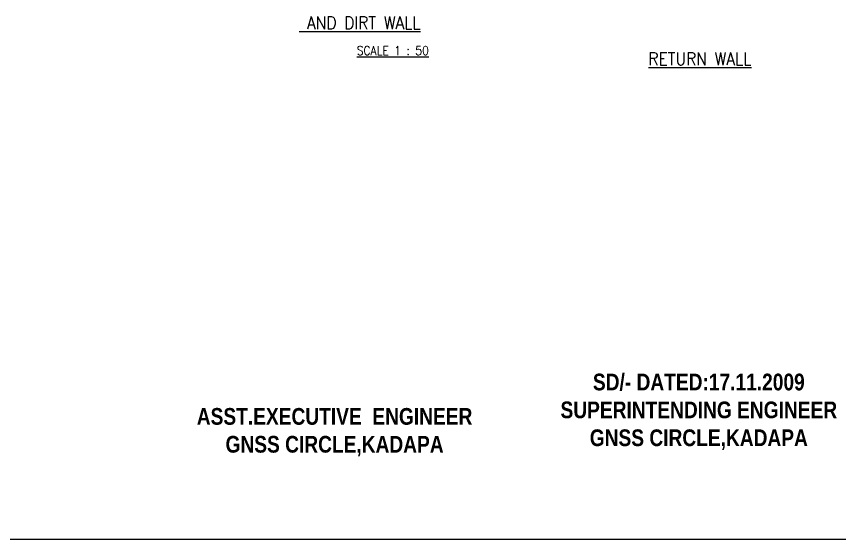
# Model space of a CAD drawing. Header units: millimetres. Extents: x 1141051 to 1202397, y -298680 to -265208.
# Drawn here: x 1162192 to 1181881, y -298680 to -286167 of the extents above; entities that cross this region are included whole.
import ezdxf
from ezdxf.enums import TextEntityAlignment as Align

# ---------------------------------------------------------------- set-up
doc = ezdxf.new("R2010")
doc.units = ezdxf.units.MM
doc.header["$LTSCALE"] = 300
doc.header["$MEASUREMENT"] = 0
doc.layers.add('DWG TEXT', color=3, linetype='Continuous', lineweight=25)
doc.layers.add('text', color=7, linetype='Continuous', lineweight=25)
doc.styles.add('ROMANT', font='romant')
doc.styles.get("Standard").update_dxf_attribs({"font": 'ARIALN.TTF', "height": 200})

msp = doc.modelspace()

# ---------------------------------------------------------------- linework, layer by layer
at = {"layer": 'text', "color": 0, "linetype": 'ByBlock'}
msp.add_line((1202357.14, -298680.23), (1141051.09, -298680.23), dxfattribs=at)

# ---------------------------------------------------------------- texts
at = {"color": 0, "style": 'ROMANT', "width": 0.9}
for s, height, p in [('%%U AND DIRT WALL', 300, (1170407.84, -286467.07)), ('%%USCALE 1 : 50', 210, (1171193.22, -287089))]:
    msp.add_text(s, height=height, dxfattribs=at).set_placement(p, align=Align.CENTER)
msp.add_text('%%URETURN WALL', height=300, dxfattribs=at).set_placement((1177308.07, -287329.84))
at = {"layer": 'DWG TEXT', "color": 0, "linetype": 'ByBlock', "char_height": 400, "attachment_point": 1}
for s, insert, width in [('\\pxqc;{\\fArial Narrow|b1|i0|c0|p34;SD/- DATED:17.11.2009\\PSUPERINTENDING ENGINEER\\PGNSS CIRCLE,KADAPA}', (1172781.53, -294711.61), 11467.2501), ('\\pxqc;{\\fArial Narrow|b1|i0|c0|p34;\\PASST.EXECUTIVE  ENGINEER\\PGNSS CIRCLE,KADAPA}', (1163890.69, -294867.5), 11822.2041)]:
    msp.add_mtext(s, dxfattribs=dict(at, insert=insert, width=width))

doc.saveas('drawing.dxf')
